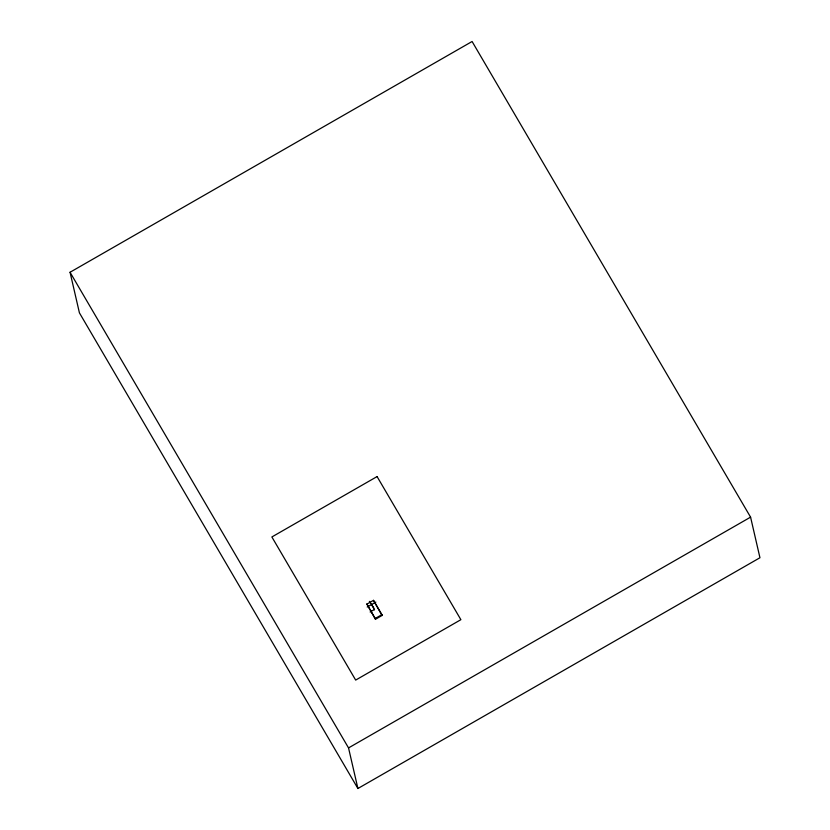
<?xml version="1.0" encoding="UTF-8"?>
<svg xmlns="http://www.w3.org/2000/svg" width="830" height="830" viewBox="0 0 830 830"><rect width="100%" height="100%" fill="white"/><g stroke="black" fill="none" stroke-linecap="round" stroke-linejoin="round"><path stroke-width="1.25" d="M70.052 272.261L472.094 41.5L750.579 517.142L759.948 557.739L357.906 788.5L79.421 312.858L70.052 272.261L348.538 747.913L357.906 788.5M366.933 604.115L373.5 600.349L381.883 614.667L382.07 615.466L375.502 619.232L366.933 604.115L375.502 619.232M367.233 607.031L375.845 602.092M370.139 611.99L374.434 609.521L371.135 603.877M375.326 618.433L381.883 614.667M348.538 747.913L750.579 517.142M369.381 601.366L370.823 603.503M371.539 604.562L373.687 607.757M382.07 615.466L373.5 600.349M374.372 609.23L374.496 609.791M377.079 476.576L271.877 536.958L355.676 680.081L460.878 619.688L377.079 476.576"/></g></svg>
